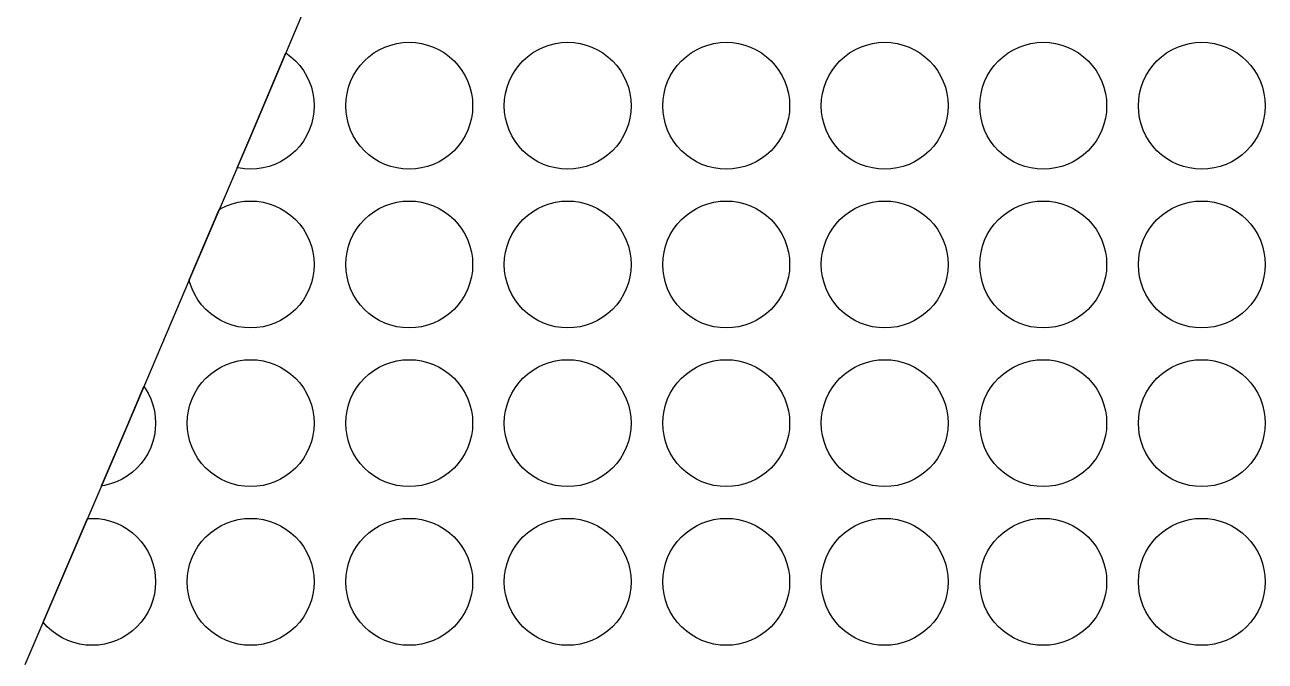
# Model space of a CAD drawing. Header units: millimetres. Extents: x 16 to 138, y -290 to -202.
# Drawn here: x 32.69 to 52.26, y -245.69 to -235.67 of the extents above; entities that cross this region are included whole.
import ezdxf

# ---------------------------------------------------------------- set-up
doc = ezdxf.new("R2010")
doc.units = ezdxf.units.MM
doc.layers.add('background', color=7, linetype='Continuous')
doc.layers.add('outline_2', color=3, linetype='Continuous')

msp = doc.modelspace()

# ---------------------------------------------------------------- linework, layer by layer
at = {"layer": 'background'}
for points in [[(36.271, -237.382), (36.807, -236.109), (36.811, -236.111), (36.89, -236.17), (36.962, -236.235), (37.028, -236.308), (37.087, -236.387), (37.137, -236.471), (37.179, -236.56), (37.212, -236.652), (37.236, -236.747), (37.251, -236.845), (37.255, -236.943), (37.251, -237.041), (37.236, -237.138), (37.212, -237.233), (37.179, -237.325), (37.137, -237.414), (37.087, -237.498), (37.028, -237.577), (36.962, -237.65), (36.89, -237.716), (36.811, -237.774), (36.727, -237.824), (36.638, -237.866), (36.546, -237.899), (36.45, -237.923), (36.353, -237.938), (36.255, -237.943), (36.157, -237.938), (36.06, -237.923), (36.041, -237.919)], [(39.755, -236.943), (39.751, -237.041), (39.736, -237.138), (39.712, -237.233), (39.679, -237.325), (39.637, -237.414), (39.587, -237.498), (39.528, -237.577), (39.462, -237.65), (39.39, -237.716), (39.311, -237.774), (39.227, -237.824), (39.138, -237.866), (39.046, -237.899), (38.95, -237.923), (38.853, -237.938), (38.755, -237.943), (38.657, -237.938), (38.56, -237.923), (38.465, -237.899), (38.373, -237.866), (38.284, -237.824), (38.2, -237.774), (38.121, -237.716), (38.048, -237.65), (37.982, -237.577), (37.924, -237.498), (37.873, -237.414), (37.831, -237.325), (37.798, -237.233), (37.775, -237.138), (37.76, -237.041), (37.755, -236.943), (37.76, -236.845), (37.775, -236.747), (37.798, -236.652), (37.831, -236.56), (37.873, -236.471), (37.924, -236.387), (37.982, -236.308), (38.048, -236.235), (38.121, -236.17), (38.2, -236.111), (38.284, -236.061), (38.373, -236.019), (38.465, -235.986), (38.56, -235.962), (38.657, -235.947), (38.755, -235.943), (38.853, -235.947), (38.95, -235.962), (39.046, -235.986), (39.138, -236.019), (39.227, -236.061), (39.311, -236.111), (39.39, -236.17), (39.462, -236.235), (39.528, -236.308), (39.587, -236.387), (39.637, -236.471), (39.679, -236.56), (39.712, -236.652), (39.736, -236.747), (39.751, -236.845)], [(42.255, -236.943), (42.251, -237.041), (42.236, -237.138), (42.212, -237.233), (42.179, -237.325), (42.137, -237.414), (42.087, -237.498), (42.028, -237.577), (41.962, -237.65), (41.89, -237.716), (41.811, -237.774), (41.727, -237.824), (41.638, -237.866), (41.546, -237.899), (41.45, -237.923), (41.353, -237.938), (41.255, -237.943), (41.157, -237.938), (41.06, -237.923), (40.965, -237.899), (40.873, -237.866), (40.784, -237.824), (40.7, -237.774), (40.621, -237.716), (40.548, -237.65), (40.482, -237.577), (40.424, -237.498), (40.373, -237.414), (40.331, -237.325), (40.298, -237.233), (40.275, -237.138), (40.26, -237.041), (40.255, -236.943), (40.26, -236.845), (40.275, -236.747), (40.298, -236.652), (40.331, -236.56), (40.373, -236.471), (40.424, -236.387), (40.482, -236.308), (40.548, -236.235), (40.621, -236.17), (40.7, -236.111), (40.784, -236.061), (40.873, -236.019), (40.965, -235.986), (41.06, -235.962), (41.157, -235.947), (41.255, -235.943), (41.353, -235.947), (41.45, -235.962), (41.546, -235.986), (41.638, -236.019), (41.727, -236.061), (41.811, -236.111), (41.89, -236.17), (41.962, -236.235), (42.028, -236.308), (42.087, -236.387), (42.137, -236.471), (42.179, -236.56), (42.212, -236.652), (42.236, -236.747), (42.251, -236.845)], [(44.755, -236.943), (44.751, -237.041), (44.736, -237.138), (44.712, -237.233), (44.679, -237.325), (44.637, -237.414), (44.587, -237.498), (44.528, -237.577), (44.462, -237.65), (44.39, -237.716), (44.311, -237.774), (44.227, -237.824), (44.138, -237.866), (44.046, -237.899), (43.95, -237.923), (43.853, -237.938), (43.755, -237.943), (43.657, -237.938), (43.56, -237.923), (43.465, -237.899), (43.373, -237.866), (43.284, -237.824), (43.2, -237.774), (43.121, -237.716), (43.048, -237.65), (42.982, -237.577), (42.924, -237.498), (42.873, -237.414), (42.831, -237.325), (42.798, -237.233), (42.775, -237.138), (42.76, -237.041), (42.755, -236.943), (42.76, -236.845), (42.775, -236.747), (42.798, -236.652), (42.831, -236.56), (42.873, -236.471), (42.924, -236.387), (42.982, -236.308), (43.048, -236.235), (43.121, -236.17), (43.2, -236.111), (43.284, -236.061), (43.373, -236.019), (43.465, -235.986), (43.56, -235.962), (43.657, -235.947), (43.755, -235.943), (43.853, -235.947), (43.95, -235.962), (44.046, -235.986), (44.138, -236.019), (44.227, -236.061), (44.311, -236.111), (44.39, -236.17), (44.462, -236.235), (44.528, -236.308), (44.587, -236.387), (44.637, -236.471), (44.679, -236.56), (44.712, -236.652), (44.736, -236.747), (44.751, -236.845)], [(47.255, -236.943), (47.251, -237.041), (47.236, -237.138), (47.212, -237.233), (47.179, -237.325), (47.137, -237.414), (47.087, -237.498), (47.028, -237.577), (46.962, -237.65), (46.89, -237.716), (46.811, -237.774), (46.727, -237.824), (46.638, -237.866), (46.546, -237.899), (46.45, -237.923), (46.353, -237.938), (46.255, -237.943), (46.157, -237.938), (46.06, -237.923), (45.965, -237.899), (45.873, -237.866), (45.784, -237.824), (45.7, -237.774), (45.621, -237.716), (45.548, -237.65), (45.482, -237.577), (45.424, -237.498), (45.373, -237.414), (45.331, -237.325), (45.298, -237.233), (45.275, -237.138), (45.26, -237.041), (45.255, -236.943), (45.26, -236.845), (45.275, -236.747), (45.298, -236.652), (45.331, -236.56), (45.373, -236.471), (45.424, -236.387), (45.482, -236.308), (45.548, -236.235), (45.621, -236.17), (45.7, -236.111), (45.784, -236.061), (45.873, -236.019), (45.965, -235.986), (46.06, -235.962), (46.157, -235.947), (46.255, -235.943), (46.353, -235.947), (46.45, -235.962), (46.546, -235.986), (46.638, -236.019), (46.727, -236.061), (46.811, -236.111), (46.89, -236.17), (46.962, -236.235), (47.028, -236.308), (47.087, -236.387), (47.137, -236.471), (47.179, -236.56), (47.212, -236.652), (47.236, -236.747), (47.251, -236.845)], [(49.755, -236.943), (49.751, -237.041), (49.736, -237.138), (49.712, -237.233), (49.679, -237.325), (49.637, -237.414), (49.587, -237.498), (49.528, -237.577), (49.462, -237.65), (49.39, -237.716), (49.311, -237.774), (49.227, -237.824), (49.138, -237.866), (49.046, -237.899), (48.95, -237.923), (48.853, -237.938), (48.755, -237.943), (48.657, -237.938), (48.56, -237.923), (48.465, -237.899), (48.373, -237.866), (48.284, -237.824), (48.2, -237.774), (48.121, -237.716), (48.048, -237.65), (47.982, -237.577), (47.924, -237.498), (47.873, -237.414), (47.831, -237.325), (47.798, -237.233), (47.775, -237.138), (47.76, -237.041), (47.755, -236.943), (47.76, -236.845), (47.775, -236.747), (47.798, -236.652), (47.831, -236.56), (47.873, -236.471), (47.924, -236.387), (47.982, -236.308), (48.048, -236.235), (48.121, -236.17), (48.2, -236.111), (48.284, -236.061), (48.373, -236.019), (48.465, -235.986), (48.56, -235.962), (48.657, -235.947), (48.755, -235.943), (48.853, -235.947), (48.95, -235.962), (49.046, -235.986), (49.138, -236.019), (49.227, -236.061), (49.311, -236.111), (49.39, -236.17), (49.462, -236.235), (49.528, -236.308), (49.587, -236.387), (49.637, -236.471), (49.679, -236.56), (49.712, -236.652), (49.736, -236.747), (49.751, -236.845)], [(52.255, -236.943), (52.251, -237.041), (52.236, -237.138), (52.212, -237.233), (52.179, -237.325), (52.137, -237.414), (52.087, -237.498), (52.028, -237.577), (51.962, -237.65), (51.89, -237.716), (51.811, -237.774), (51.727, -237.824), (51.638, -237.866), (51.546, -237.899), (51.45, -237.923), (51.353, -237.938), (51.255, -237.943), (51.157, -237.938), (51.06, -237.923), (50.965, -237.899), (50.873, -237.866), (50.784, -237.824), (50.7, -237.774), (50.621, -237.716), (50.548, -237.65), (50.482, -237.577), (50.424, -237.498), (50.373, -237.414), (50.331, -237.325), (50.298, -237.233), (50.275, -237.138), (50.26, -237.041), (50.255, -236.943), (50.26, -236.845), (50.275, -236.747), (50.298, -236.652), (50.331, -236.56), (50.373, -236.471), (50.424, -236.387), (50.482, -236.308), (50.548, -236.235), (50.621, -236.17), (50.7, -236.111), (50.784, -236.061), (50.873, -236.019), (50.965, -235.986), (51.06, -235.962), (51.157, -235.947), (51.255, -235.943), (51.353, -235.947), (51.45, -235.962), (51.546, -235.986), (51.638, -236.019), (51.727, -236.061), (51.811, -236.111), (51.89, -236.17), (51.962, -236.235), (52.028, -236.308), (52.087, -236.387), (52.137, -236.471), (52.179, -236.56), (52.212, -236.652), (52.236, -236.747), (52.251, -236.845)], [(35.289, -239.674), (35.76, -238.575), (35.784, -238.561), (35.873, -238.519), (35.965, -238.486), (36.06, -238.462), (36.157, -238.447), (36.255, -238.443), (36.353, -238.447), (36.45, -238.462), (36.546, -238.486), (36.638, -238.519), (36.727, -238.561), (36.811, -238.611), (36.89, -238.67), (36.962, -238.735), (37.028, -238.808), (37.087, -238.887), (37.137, -238.971), (37.179, -239.06), (37.212, -239.152), (37.236, -239.247), (37.251, -239.345), (37.255, -239.443), (37.251, -239.541), (37.236, -239.638), (37.212, -239.733), (37.179, -239.825), (37.137, -239.914), (37.087, -239.998), (37.028, -240.077), (36.962, -240.15), (36.89, -240.216), (36.811, -240.274), (36.727, -240.324), (36.638, -240.366), (36.546, -240.399), (36.45, -240.423), (36.353, -240.438), (36.255, -240.443), (36.157, -240.438), (36.06, -240.423), (35.965, -240.399), (35.873, -240.366), (35.784, -240.324), (35.7, -240.274), (35.621, -240.216), (35.548, -240.15), (35.482, -240.077), (35.424, -239.998), (35.373, -239.914), (35.331, -239.825), (35.298, -239.733), (35.286, -239.682)], [(39.755, -239.443), (39.751, -239.541), (39.736, -239.638), (39.712, -239.733), (39.679, -239.825), (39.637, -239.914), (39.587, -239.998), (39.528, -240.077), (39.462, -240.15), (39.39, -240.216), (39.311, -240.274), (39.227, -240.324), (39.138, -240.366), (39.046, -240.399), (38.95, -240.423), (38.853, -240.438), (38.755, -240.443), (38.657, -240.438), (38.56, -240.423), (38.465, -240.399), (38.373, -240.366), (38.284, -240.324), (38.2, -240.274), (38.121, -240.216), (38.048, -240.15), (37.982, -240.077), (37.924, -239.998), (37.873, -239.914), (37.831, -239.825), (37.798, -239.733), (37.775, -239.638), (37.76, -239.541), (37.755, -239.443), (37.76, -239.345), (37.775, -239.247), (37.798, -239.152), (37.831, -239.06), (37.873, -238.971), (37.924, -238.887), (37.982, -238.808), (38.048, -238.735), (38.121, -238.67), (38.2, -238.611), (38.284, -238.561), (38.373, -238.519), (38.465, -238.486), (38.56, -238.462), (38.657, -238.447), (38.755, -238.443), (38.853, -238.447), (38.95, -238.462), (39.046, -238.486), (39.138, -238.519), (39.227, -238.561), (39.311, -238.611), (39.39, -238.67), (39.462, -238.735), (39.528, -238.808), (39.587, -238.887), (39.637, -238.971), (39.679, -239.06), (39.712, -239.152), (39.736, -239.247), (39.751, -239.345)], [(42.255, -239.443), (42.251, -239.541), (42.236, -239.638), (42.212, -239.733), (42.179, -239.825), (42.137, -239.914), (42.087, -239.998), (42.028, -240.077), (41.962, -240.15), (41.89, -240.216), (41.811, -240.274), (41.727, -240.324), (41.638, -240.366), (41.546, -240.399), (41.45, -240.423), (41.353, -240.438), (41.255, -240.443), (41.157, -240.438), (41.06, -240.423), (40.965, -240.399), (40.873, -240.366), (40.784, -240.324), (40.7, -240.274), (40.621, -240.216), (40.548, -240.15), (40.482, -240.077), (40.424, -239.998), (40.373, -239.914), (40.331, -239.825), (40.298, -239.733), (40.275, -239.638), (40.26, -239.541), (40.255, -239.443), (40.26, -239.345), (40.275, -239.247), (40.298, -239.152), (40.331, -239.06), (40.373, -238.971), (40.424, -238.887), (40.482, -238.808), (40.548, -238.735), (40.621, -238.67), (40.7, -238.611), (40.784, -238.561), (40.873, -238.519), (40.965, -238.486), (41.06, -238.462), (41.157, -238.447), (41.255, -238.443), (41.353, -238.447), (41.45, -238.462), (41.546, -238.486), (41.638, -238.519), (41.727, -238.561), (41.811, -238.611), (41.89, -238.67), (41.962, -238.735), (42.028, -238.808), (42.087, -238.887), (42.137, -238.971), (42.179, -239.06), (42.212, -239.152), (42.236, -239.247), (42.251, -239.345)], [(44.755, -239.443), (44.751, -239.541), (44.736, -239.638), (44.712, -239.733), (44.679, -239.825), (44.637, -239.914), (44.587, -239.998), (44.528, -240.077), (44.462, -240.15), (44.39, -240.216), (44.311, -240.274), (44.227, -240.324), (44.138, -240.366), (44.046, -240.399), (43.95, -240.423), (43.853, -240.438), (43.755, -240.443), (43.657, -240.438), (43.56, -240.423), (43.465, -240.399), (43.373, -240.366), (43.284, -240.324), (43.2, -240.274), (43.121, -240.216), (43.048, -240.15), (42.982, -240.077), (42.924, -239.998), (42.873, -239.914), (42.831, -239.825), (42.798, -239.733), (42.775, -239.638), (42.76, -239.541), (42.755, -239.443), (42.76, -239.345), (42.775, -239.247), (42.798, -239.152), (42.831, -239.06), (42.873, -238.971), (42.924, -238.887), (42.982, -238.808), (43.048, -238.735), (43.121, -238.67), (43.2, -238.611), (43.284, -238.561), (43.373, -238.519), (43.465, -238.486), (43.56, -238.462), (43.657, -238.447), (43.755, -238.443), (43.853, -238.447), (43.95, -238.462), (44.046, -238.486), (44.138, -238.519), (44.227, -238.561), (44.311, -238.611), (44.39, -238.67), (44.462, -238.735), (44.528, -238.808), (44.587, -238.887), (44.637, -238.971), (44.679, -239.06), (44.712, -239.152), (44.736, -239.247), (44.751, -239.345)], [(47.255, -239.443), (47.251, -239.541), (47.236, -239.638), (47.212, -239.733), (47.179, -239.825), (47.137, -239.914), (47.087, -239.998), (47.028, -240.077), (46.962, -240.15), (46.89, -240.216), (46.811, -240.274), (46.727, -240.324), (46.638, -240.366), (46.546, -240.399), (46.45, -240.423), (46.353, -240.438), (46.255, -240.443), (46.157, -240.438), (46.06, -240.423), (45.965, -240.399), (45.873, -240.366), (45.784, -240.324), (45.7, -240.274), (45.621, -240.216), (45.548, -240.15), (45.482, -240.077), (45.424, -239.998), (45.373, -239.914), (45.331, -239.825), (45.298, -239.733), (45.275, -239.638), (45.26, -239.541), (45.255, -239.443), (45.26, -239.345), (45.275, -239.247), (45.298, -239.152), (45.331, -239.06), (45.373, -238.971), (45.424, -238.887), (45.482, -238.808), (45.548, -238.735), (45.621, -238.67), (45.7, -238.611), (45.784, -238.561), (45.873, -238.519), (45.965, -238.486), (46.06, -238.462), (46.157, -238.447), (46.255, -238.443), (46.353, -238.447), (46.45, -238.462), (46.546, -238.486), (46.638, -238.519), (46.727, -238.561), (46.811, -238.611), (46.89, -238.67), (46.962, -238.735), (47.028, -238.808), (47.087, -238.887), (47.137, -238.971), (47.179, -239.06), (47.212, -239.152), (47.236, -239.247), (47.251, -239.345)], [(49.755, -239.443), (49.751, -239.541), (49.736, -239.638), (49.712, -239.733), (49.679, -239.825), (49.637, -239.914), (49.587, -239.998), (49.528, -240.077), (49.462, -240.15), (49.39, -240.216), (49.311, -240.274), (49.227, -240.324), (49.138, -240.366), (49.046, -240.399), (48.95, -240.423), (48.853, -240.438), (48.755, -240.443), (48.657, -240.438), (48.56, -240.423), (48.465, -240.399), (48.373, -240.366), (48.284, -240.324), (48.2, -240.274), (48.121, -240.216), (48.048, -240.15), (47.982, -240.077), (47.924, -239.998), (47.873, -239.914), (47.831, -239.825), (47.798, -239.733), (47.775, -239.638), (47.76, -239.541), (47.755, -239.443), (47.76, -239.345), (47.775, -239.247), (47.798, -239.152), (47.831, -239.06), (47.873, -238.971), (47.924, -238.887), (47.982, -238.808), (48.048, -238.735), (48.121, -238.67), (48.2, -238.611), (48.284, -238.561), (48.373, -238.519), (48.465, -238.486), (48.56, -238.462), (48.657, -238.447), (48.755, -238.443), (48.853, -238.447), (48.95, -238.462), (49.046, -238.486), (49.138, -238.519), (49.227, -238.561), (49.311, -238.611), (49.39, -238.67), (49.462, -238.735), (49.528, -238.808), (49.587, -238.887), (49.637, -238.971), (49.679, -239.06), (49.712, -239.152), (49.736, -239.247), (49.751, -239.345)], [(52.255, -239.443), (52.251, -239.541), (52.236, -239.638), (52.212, -239.733), (52.179, -239.825), (52.137, -239.914), (52.087, -239.998), (52.028, -240.077), (51.962, -240.15), (51.89, -240.216), (51.811, -240.274), (51.727, -240.324), (51.638, -240.366), (51.546, -240.399), (51.45, -240.423), (51.353, -240.438), (51.255, -240.443), (51.157, -240.438), (51.06, -240.423), (50.965, -240.399), (50.873, -240.366), (50.784, -240.324), (50.7, -240.274), (50.621, -240.216), (50.548, -240.15), (50.482, -240.077), (50.424, -239.998), (50.373, -239.914), (50.331, -239.825), (50.298, -239.733), (50.275, -239.638), (50.26, -239.541), (50.255, -239.443), (50.26, -239.345), (50.275, -239.247), (50.298, -239.152), (50.331, -239.06), (50.373, -238.971), (50.424, -238.887), (50.482, -238.808), (50.548, -238.735), (50.621, -238.67), (50.7, -238.611), (50.784, -238.561), (50.873, -238.519), (50.965, -238.486), (51.06, -238.462), (51.157, -238.447), (51.255, -238.443), (51.353, -238.447), (51.45, -238.462), (51.546, -238.486), (51.638, -238.519), (51.727, -238.561), (51.811, -238.611), (51.89, -238.67), (51.962, -238.735), (52.028, -238.808), (52.087, -238.887), (52.137, -238.971), (52.179, -239.06), (52.212, -239.152), (52.236, -239.247), (52.251, -239.345)], [(37.255, -241.943), (37.251, -242.041), (37.236, -242.138), (37.212, -242.233), (37.179, -242.325), (37.137, -242.414), (37.087, -242.498), (37.028, -242.577), (36.962, -242.65), (36.89, -242.716), (36.811, -242.774), (36.727, -242.824), (36.638, -242.866), (36.546, -242.899), (36.45, -242.923), (36.353, -242.938), (36.255, -242.943), (36.157, -242.938), (36.06, -242.923), (35.965, -242.899), (35.873, -242.866), (35.784, -242.824), (35.7, -242.774), (35.621, -242.716), (35.548, -242.65), (35.482, -242.577), (35.424, -242.498), (35.373, -242.414), (35.331, -242.325), (35.298, -242.233), (35.275, -242.138), (35.26, -242.041), (35.255, -241.943), (35.26, -241.845), (35.275, -241.747), (35.298, -241.652), (35.331, -241.56), (35.373, -241.471), (35.424, -241.387), (35.482, -241.308), (35.548, -241.235), (35.621, -241.17), (35.7, -241.111), (35.784, -241.061), (35.873, -241.019), (35.965, -240.986), (36.06, -240.962), (36.157, -240.947), (36.255, -240.943), (36.353, -240.947), (36.45, -240.962), (36.546, -240.986), (36.638, -241.019), (36.727, -241.061), (36.811, -241.111), (36.89, -241.17), (36.962, -241.235), (37.028, -241.308), (37.087, -241.387), (37.137, -241.471), (37.179, -241.56), (37.212, -241.652), (37.236, -241.747), (37.251, -241.845)], [(39.755, -241.943), (39.751, -242.041), (39.736, -242.138), (39.712, -242.233), (39.679, -242.325), (39.637, -242.414), (39.587, -242.498), (39.528, -242.577), (39.462, -242.65), (39.39, -242.716), (39.311, -242.774), (39.227, -242.824), (39.138, -242.866), (39.046, -242.899), (38.95, -242.923), (38.853, -242.938), (38.755, -242.943), (38.657, -242.938), (38.56, -242.923), (38.465, -242.899), (38.373, -242.866), (38.284, -242.824), (38.2, -242.774), (38.121, -242.716), (38.048, -242.65), (37.982, -242.577), (37.924, -242.498), (37.873, -242.414), (37.831, -242.325), (37.798, -242.233), (37.775, -242.138), (37.76, -242.041), (37.755, -241.943), (37.76, -241.845), (37.775, -241.747), (37.798, -241.652), (37.831, -241.56), (37.873, -241.471), (37.924, -241.387), (37.982, -241.308), (38.048, -241.235), (38.121, -241.17), (38.2, -241.111), (38.284, -241.061), (38.373, -241.019), (38.465, -240.986), (38.56, -240.962), (38.657, -240.947), (38.755, -240.943), (38.853, -240.947), (38.95, -240.962), (39.046, -240.986), (39.138, -241.019), (39.227, -241.061), (39.311, -241.111), (39.39, -241.17), (39.462, -241.235), (39.528, -241.308), (39.587, -241.387), (39.637, -241.471), (39.679, -241.56), (39.712, -241.652), (39.736, -241.747), (39.751, -241.845)], [(42.255, -241.943), (42.251, -242.041), (42.236, -242.138), (42.212, -242.233), (42.179, -242.325), (42.137, -242.414), (42.087, -242.498), (42.028, -242.577), (41.962, -242.65), (41.89, -242.716), (41.811, -242.774), (41.727, -242.824), (41.638, -242.866), (41.546, -242.899), (41.45, -242.923), (41.353, -242.938), (41.255, -242.943), (41.157, -242.938), (41.06, -242.923), (40.965, -242.899), (40.873, -242.866), (40.784, -242.824), (40.7, -242.774), (40.621, -242.716), (40.548, -242.65), (40.482, -242.577), (40.424, -242.498), (40.373, -242.414), (40.331, -242.325), (40.298, -242.233), (40.275, -242.138), (40.26, -242.041), (40.255, -241.943), (40.26, -241.845), (40.275, -241.747), (40.298, -241.652), (40.331, -241.56), (40.373, -241.471), (40.424, -241.387), (40.482, -241.308), (40.548, -241.235), (40.621, -241.17), (40.7, -241.111), (40.784, -241.061), (40.873, -241.019), (40.965, -240.986), (41.06, -240.962), (41.157, -240.947), (41.255, -240.943), (41.353, -240.947), (41.45, -240.962), (41.546, -240.986), (41.638, -241.019), (41.727, -241.061), (41.811, -241.111), (41.89, -241.17), (41.962, -241.235), (42.028, -241.308), (42.087, -241.387), (42.137, -241.471), (42.179, -241.56), (42.212, -241.652), (42.236, -241.747), (42.251, -241.845)], [(44.755, -241.943), (44.751, -242.041), (44.736, -242.138), (44.712, -242.233), (44.679, -242.325), (44.637, -242.414), (44.587, -242.498), (44.528, -242.577), (44.462, -242.65), (44.39, -242.716), (44.311, -242.774), (44.227, -242.824), (44.138, -242.866), (44.046, -242.899), (43.95, -242.923), (43.853, -242.938), (43.755, -242.943), (43.657, -242.938), (43.56, -242.923), (43.465, -242.899), (43.373, -242.866), (43.284, -242.824), (43.2, -242.774), (43.121, -242.716), (43.048, -242.65), (42.982, -242.577), (42.924, -242.498), (42.873, -242.414), (42.831, -242.325), (42.798, -242.233), (42.775, -242.138), (42.76, -242.041), (42.755, -241.943), (42.76, -241.845), (42.775, -241.747), (42.798, -241.652), (42.831, -241.56), (42.873, -241.471), (42.924, -241.387), (42.982, -241.308), (43.048, -241.235), (43.121, -241.17), (43.2, -241.111), (43.284, -241.061), (43.373, -241.019), (43.465, -240.986), (43.56, -240.962), (43.657, -240.947), (43.755, -240.943), (43.853, -240.947), (43.95, -240.962), (44.046, -240.986), (44.138, -241.019), (44.227, -241.061), (44.311, -241.111), (44.39, -241.17), (44.462, -241.235), (44.528, -241.308), (44.587, -241.387), (44.637, -241.471), (44.679, -241.56), (44.712, -241.652), (44.736, -241.747), (44.751, -241.845)], [(47.255, -241.943), (47.251, -242.041), (47.236, -242.138), (47.212, -242.233), (47.179, -242.325), (47.137, -242.414), (47.087, -242.498), (47.028, -242.577), (46.962, -242.65), (46.89, -242.716), (46.811, -242.774), (46.727, -242.824), (46.638, -242.866), (46.546, -242.899), (46.45, -242.923), (46.353, -242.938), (46.255, -242.943), (46.157, -242.938), (46.06, -242.923), (45.965, -242.899), (45.873, -242.866), (45.784, -242.824), (45.7, -242.774), (45.621, -242.716), (45.548, -242.65), (45.482, -242.577), (45.424, -242.498), (45.373, -242.414), (45.331, -242.325), (45.298, -242.233), (45.275, -242.138), (45.26, -242.041), (45.255, -241.943), (45.26, -241.845), (45.275, -241.747), (45.298, -241.652), (45.331, -241.56), (45.373, -241.471), (45.424, -241.387), (45.482, -241.308), (45.548, -241.235), (45.621, -241.17), (45.7, -241.111), (45.784, -241.061), (45.873, -241.019), (45.965, -240.986), (46.06, -240.962), (46.157, -240.947), (46.255, -240.943), (46.353, -240.947), (46.45, -240.962), (46.546, -240.986), (46.638, -241.019), (46.727, -241.061), (46.811, -241.111), (46.89, -241.17), (46.962, -241.235), (47.028, -241.308), (47.087, -241.387), (47.137, -241.471), (47.179, -241.56), (47.212, -241.652), (47.236, -241.747), (47.251, -241.845)], [(49.755, -241.943), (49.751, -242.041), (49.736, -242.138), (49.712, -242.233), (49.679, -242.325), (49.637, -242.414), (49.587, -242.498), (49.528, -242.577), (49.462, -242.65), (49.39, -242.716), (49.311, -242.774), (49.227, -242.824), (49.138, -242.866), (49.046, -242.899), (48.95, -242.923), (48.853, -242.938), (48.755, -242.943), (48.657, -242.938), (48.56, -242.923), (48.465, -242.899), (48.373, -242.866), (48.284, -242.824), (48.2, -242.774), (48.121, -242.716), (48.048, -242.65), (47.982, -242.577), (47.924, -242.498), (47.873, -242.414), (47.831, -242.325), (47.798, -242.233), (47.775, -242.138), (47.76, -242.041), (47.755, -241.943), (47.76, -241.845), (47.775, -241.747), (47.798, -241.652), (47.831, -241.56), (47.873, -241.471), (47.924, -241.387), (47.982, -241.308), (48.048, -241.235), (48.121, -241.17), (48.2, -241.111), (48.284, -241.061), (48.373, -241.019), (48.465, -240.986), (48.56, -240.962), (48.657, -240.947), (48.755, -240.943), (48.853, -240.947), (48.95, -240.962), (49.046, -240.986), (49.138, -241.019), (49.227, -241.061), (49.311, -241.111), (49.39, -241.17), (49.462, -241.235), (49.528, -241.308), (49.587, -241.387), (49.637, -241.471), (49.679, -241.56), (49.712, -241.652), (49.736, -241.747), (49.751, -241.845)], [(52.255, -241.943), (52.251, -242.041), (52.236, -242.138), (52.212, -242.233), (52.179, -242.325), (52.137, -242.414), (52.087, -242.498), (52.028, -242.577), (51.962, -242.65), (51.89, -242.716), (51.811, -242.774), (51.727, -242.824), (51.638, -242.866), (51.546, -242.899), (51.45, -242.923), (51.353, -242.938), (51.255, -242.943), (51.157, -242.938), (51.06, -242.923), (50.965, -242.899), (50.873, -242.866), (50.784, -242.824), (50.7, -242.774), (50.621, -242.716), (50.548, -242.65), (50.482, -242.577), (50.424, -242.498), (50.373, -242.414), (50.331, -242.325), (50.298, -242.233), (50.275, -242.138), (50.26, -242.041), (50.255, -241.943), (50.26, -241.845), (50.275, -241.747), (50.298, -241.652), (50.331, -241.56), (50.373, -241.471), (50.424, -241.387), (50.482, -241.308), (50.548, -241.235), (50.621, -241.17), (50.7, -241.111), (50.784, -241.061), (50.873, -241.019), (50.965, -240.986), (51.06, -240.962), (51.157, -240.947), (51.255, -240.943), (51.353, -240.947), (51.45, -240.962), (51.546, -240.986), (51.638, -241.019), (51.727, -241.061), (51.811, -241.111), (51.89, -241.17), (51.962, -241.235), (52.028, -241.308), (52.087, -241.387), (52.137, -241.471), (52.179, -241.56), (52.212, -241.652), (52.236, -241.747), (52.251, -241.845)], [(34.318, -241.964), (34.572, -241.367), (34.587, -241.387), (34.637, -241.471), (34.679, -241.56), (34.712, -241.652), (34.736, -241.747), (34.751, -241.845), (34.755, -241.943), (34.751, -242.041), (34.736, -242.138), (34.712, -242.233), (34.679, -242.325), (34.637, -242.414), (34.587, -242.498), (34.528, -242.577), (34.462, -242.65), (34.39, -242.716), (34.311, -242.774), (34.227, -242.824), (34.138, -242.866), (34.046, -242.899), (33.95, -242.923), (33.904, -242.93)], [(33.682, -243.446), (33.755, -243.443), (33.853, -243.447), (33.95, -243.462), (34.046, -243.486), (34.138, -243.519), (34.227, -243.561), (34.311, -243.611), (34.39, -243.67), (34.462, -243.735), (34.528, -243.808), (34.587, -243.887), (34.637, -243.971), (34.679, -244.06), (34.712, -244.152), (34.736, -244.247), (34.751, -244.345), (34.755, -244.443), (34.751, -244.541), (34.736, -244.638), (34.712, -244.733), (34.679, -244.825), (34.637, -244.914), (34.587, -244.998), (34.528, -245.077), (34.462, -245.15), (34.39, -245.216), (34.311, -245.274), (34.227, -245.324), (34.138, -245.366), (34.046, -245.399), (33.95, -245.423), (33.853, -245.438), (33.755, -245.443), (33.657, -245.438), (33.56, -245.423), (33.465, -245.399), (33.373, -245.366), (33.284, -245.324), (33.2, -245.274), (33.121, -245.216), (33.048, -245.15), (32.982, -245.077), (32.982, -245.077)], [(37.255, -244.443), (37.251, -244.541), (37.236, -244.638), (37.212, -244.733), (37.179, -244.825), (37.137, -244.914), (37.087, -244.998), (37.028, -245.077), (36.962, -245.15), (36.89, -245.216), (36.811, -245.274), (36.727, -245.324), (36.638, -245.366), (36.546, -245.399), (36.45, -245.423), (36.353, -245.438), (36.255, -245.443), (36.157, -245.438), (36.06, -245.423), (35.965, -245.399), (35.873, -245.366), (35.784, -245.324), (35.7, -245.274), (35.621, -245.216), (35.548, -245.15), (35.482, -245.077), (35.424, -244.998), (35.373, -244.914), (35.331, -244.825), (35.298, -244.733), (35.275, -244.638), (35.26, -244.541), (35.255, -244.443), (35.26, -244.345), (35.275, -244.247), (35.298, -244.152), (35.331, -244.06), (35.373, -243.971), (35.424, -243.887), (35.482, -243.808), (35.548, -243.735), (35.621, -243.67), (35.7, -243.611), (35.784, -243.561), (35.873, -243.519), (35.965, -243.486), (36.06, -243.462), (36.157, -243.447), (36.255, -243.443), (36.353, -243.447), (36.45, -243.462), (36.546, -243.486), (36.638, -243.519), (36.727, -243.561), (36.811, -243.611), (36.89, -243.67), (36.962, -243.735), (37.028, -243.808), (37.087, -243.887), (37.137, -243.971), (37.179, -244.06), (37.212, -244.152), (37.236, -244.247), (37.251, -244.345)], [(39.755, -244.443), (39.751, -244.541), (39.736, -244.638), (39.712, -244.733), (39.679, -244.825), (39.637, -244.914), (39.587, -244.998), (39.528, -245.077), (39.462, -245.15), (39.39, -245.216), (39.311, -245.274), (39.227, -245.324), (39.138, -245.366), (39.046, -245.399), (38.95, -245.423), (38.853, -245.438), (38.755, -245.443), (38.657, -245.438), (38.56, -245.423), (38.465, -245.399), (38.373, -245.366), (38.284, -245.324), (38.2, -245.274), (38.121, -245.216), (38.048, -245.15), (37.982, -245.077), (37.924, -244.998), (37.873, -244.914), (37.831, -244.825), (37.798, -244.733), (37.775, -244.638), (37.76, -244.541), (37.755, -244.443), (37.76, -244.345), (37.775, -244.247), (37.798, -244.152), (37.831, -244.06), (37.873, -243.971), (37.924, -243.887), (37.982, -243.808), (38.048, -243.735), (38.121, -243.67), (38.2, -243.611), (38.284, -243.561), (38.373, -243.519), (38.465, -243.486), (38.56, -243.462), (38.657, -243.447), (38.755, -243.443), (38.853, -243.447), (38.95, -243.462), (39.046, -243.486), (39.138, -243.519), (39.227, -243.561), (39.311, -243.611), (39.39, -243.67), (39.462, -243.735), (39.528, -243.808), (39.587, -243.887), (39.637, -243.971), (39.679, -244.06), (39.712, -244.152), (39.736, -244.247), (39.751, -244.345)], [(42.255, -244.443), (42.251, -244.541), (42.236, -244.638), (42.212, -244.733), (42.179, -244.825), (42.137, -244.914), (42.087, -244.998), (42.028, -245.077), (41.962, -245.15), (41.89, -245.216), (41.811, -245.274), (41.727, -245.324), (41.638, -245.366), (41.546, -245.399), (41.45, -245.423), (41.353, -245.438), (41.255, -245.443), (41.157, -245.438), (41.06, -245.423), (40.965, -245.399), (40.873, -245.366), (40.784, -245.324), (40.7, -245.274), (40.621, -245.216), (40.548, -245.15), (40.482, -245.077), (40.424, -244.998), (40.373, -244.914), (40.331, -244.825), (40.298, -244.733), (40.275, -244.638), (40.26, -244.541), (40.255, -244.443), (40.26, -244.345), (40.275, -244.247), (40.298, -244.152), (40.331, -244.06), (40.373, -243.971), (40.424, -243.887), (40.482, -243.808), (40.548, -243.735), (40.621, -243.67), (40.7, -243.611), (40.784, -243.561), (40.873, -243.519), (40.965, -243.486), (41.06, -243.462), (41.157, -243.447), (41.255, -243.443), (41.353, -243.447), (41.45, -243.462), (41.546, -243.486), (41.638, -243.519), (41.727, -243.561), (41.811, -243.611), (41.89, -243.67), (41.962, -243.735), (42.028, -243.808), (42.087, -243.887), (42.137, -243.971), (42.179, -244.06), (42.212, -244.152), (42.236, -244.247), (42.251, -244.345)], [(44.755, -244.443), (44.751, -244.541), (44.736, -244.638), (44.712, -244.733), (44.679, -244.825), (44.637, -244.914), (44.587, -244.998), (44.528, -245.077), (44.462, -245.15), (44.39, -245.216), (44.311, -245.274), (44.227, -245.324), (44.138, -245.366), (44.046, -245.399), (43.95, -245.423), (43.853, -245.438), (43.755, -245.443), (43.657, -245.438), (43.56, -245.423), (43.465, -245.399), (43.373, -245.366), (43.284, -245.324), (43.2, -245.274), (43.121, -245.216), (43.048, -245.15), (42.982, -245.077), (42.924, -244.998), (42.873, -244.914), (42.831, -244.825), (42.798, -244.733), (42.775, -244.638), (42.76, -244.541), (42.755, -244.443), (42.76, -244.345), (42.775, -244.247), (42.798, -244.152), (42.831, -244.06), (42.873, -243.971), (42.924, -243.887), (42.982, -243.808), (43.048, -243.735), (43.121, -243.67), (43.2, -243.611), (43.284, -243.561), (43.373, -243.519), (43.465, -243.486), (43.56, -243.462), (43.657, -243.447), (43.755, -243.443), (43.853, -243.447), (43.95, -243.462), (44.046, -243.486), (44.138, -243.519), (44.227, -243.561), (44.311, -243.611), (44.39, -243.67), (44.462, -243.735), (44.528, -243.808), (44.587, -243.887), (44.637, -243.971), (44.679, -244.06), (44.712, -244.152), (44.736, -244.247), (44.751, -244.345)], [(47.255, -244.443), (47.251, -244.541), (47.236, -244.638), (47.212, -244.733), (47.179, -244.825), (47.137, -244.914), (47.087, -244.998), (47.028, -245.077), (46.962, -245.15), (46.89, -245.216), (46.811, -245.274), (46.727, -245.324), (46.638, -245.366), (46.546, -245.399), (46.45, -245.423), (46.353, -245.438), (46.255, -245.443), (46.157, -245.438), (46.06, -245.423), (45.965, -245.399), (45.873, -245.366), (45.784, -245.324), (45.7, -245.274), (45.621, -245.216), (45.548, -245.15), (45.482, -245.077), (45.424, -244.998), (45.373, -244.914), (45.331, -244.825), (45.298, -244.733), (45.275, -244.638), (45.26, -244.541), (45.255, -244.443), (45.26, -244.345), (45.275, -244.247), (45.298, -244.152), (45.331, -244.06), (45.373, -243.971), (45.424, -243.887), (45.482, -243.808), (45.548, -243.735), (45.621, -243.67), (45.7, -243.611), (45.784, -243.561), (45.873, -243.519), (45.965, -243.486), (46.06, -243.462), (46.157, -243.447), (46.255, -243.443), (46.353, -243.447), (46.45, -243.462), (46.546, -243.486), (46.638, -243.519), (46.727, -243.561), (46.811, -243.611), (46.89, -243.67), (46.962, -243.735), (47.028, -243.808), (47.087, -243.887), (47.137, -243.971), (47.179, -244.06), (47.212, -244.152), (47.236, -244.247), (47.251, -244.345)], [(49.755, -244.443), (49.751, -244.541), (49.736, -244.638), (49.712, -244.733), (49.679, -244.825), (49.637, -244.914), (49.587, -244.998), (49.528, -245.077), (49.462, -245.15), (49.39, -245.216), (49.311, -245.274), (49.227, -245.324), (49.138, -245.366), (49.046, -245.399), (48.95, -245.423), (48.853, -245.438), (48.755, -245.443), (48.657, -245.438), (48.56, -245.423), (48.465, -245.399), (48.373, -245.366), (48.284, -245.324), (48.2, -245.274), (48.121, -245.216), (48.048, -245.15), (47.982, -245.077), (47.924, -244.998), (47.873, -244.914), (47.831, -244.825), (47.798, -244.733), (47.775, -244.638), (47.76, -244.541), (47.755, -244.443), (47.76, -244.345), (47.775, -244.247), (47.798, -244.152), (47.831, -244.06), (47.873, -243.971), (47.924, -243.887), (47.982, -243.808), (48.048, -243.735), (48.121, -243.67), (48.2, -243.611), (48.284, -243.561), (48.373, -243.519), (48.465, -243.486), (48.56, -243.462), (48.657, -243.447), (48.755, -243.443), (48.853, -243.447), (48.95, -243.462), (49.046, -243.486), (49.138, -243.519), (49.227, -243.561), (49.311, -243.611), (49.39, -243.67), (49.462, -243.735), (49.528, -243.808), (49.587, -243.887), (49.637, -243.971), (49.679, -244.06), (49.712, -244.152), (49.736, -244.247), (49.751, -244.345)], [(52.255, -244.443), (52.251, -244.541), (52.236, -244.638), (52.212, -244.733), (52.179, -244.825), (52.137, -244.914), (52.087, -244.998), (52.028, -245.077), (51.962, -245.15), (51.89, -245.216), (51.811, -245.274), (51.727, -245.324), (51.638, -245.366), (51.546, -245.399), (51.45, -245.423), (51.353, -245.438), (51.255, -245.443), (51.157, -245.438), (51.06, -245.423), (50.965, -245.399), (50.873, -245.366), (50.784, -245.324), (50.7, -245.274), (50.621, -245.216), (50.548, -245.15), (50.482, -245.077), (50.424, -244.998), (50.373, -244.914), (50.331, -244.825), (50.298, -244.733), (50.275, -244.638), (50.26, -244.541), (50.255, -244.443), (50.26, -244.345), (50.275, -244.247), (50.298, -244.152), (50.331, -244.06), (50.373, -243.971), (50.424, -243.887), (50.482, -243.808), (50.548, -243.735), (50.621, -243.67), (50.7, -243.611), (50.784, -243.561), (50.873, -243.519), (50.965, -243.486), (51.06, -243.462), (51.157, -243.447), (51.255, -243.443), (51.353, -243.447), (51.45, -243.462), (51.546, -243.486), (51.638, -243.519), (51.727, -243.561), (51.811, -243.611), (51.89, -243.67), (51.962, -243.735), (52.028, -243.808), (52.087, -243.887), (52.137, -243.971), (52.179, -244.06), (52.212, -244.152), (52.236, -244.247), (52.251, -244.345)]]:
    msp.add_lwpolyline(points, close=True, dxfattribs=at)
at = {"layer": 'outline_2'}
msp.add_lwpolyline([(41.26, -220.334), (41.043, -223.263), (40.501, -225.688), (39.825, -228.077), (39.041, -230.435), (38.171, -232.768), (37.24, -235.082), (36.271, -237.382), (35.289, -239.674), (34.318, -241.964), (32.693, -245.751)], dxfattribs=at)

doc.saveas('drawing.dxf')
